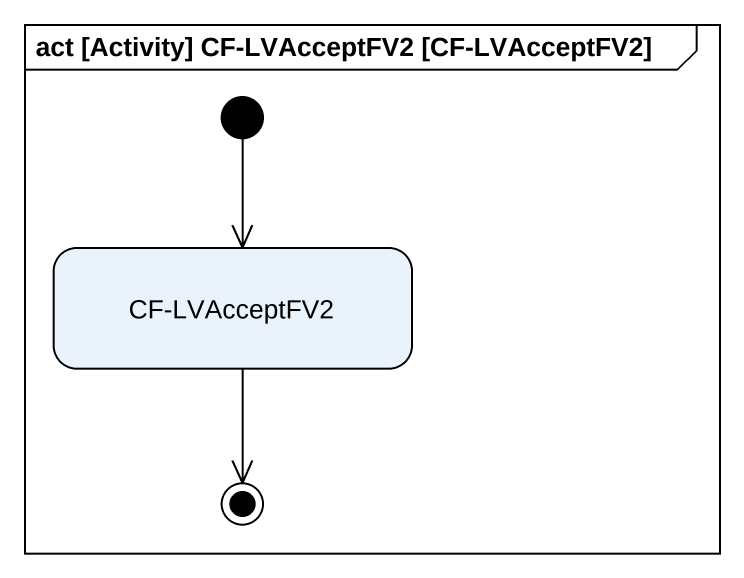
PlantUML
@startuml
mainframe act [Activity] CF-LVAcceptFV2 [CF-LVAcceptFV2]
hide empty description
state "CF-LVAcceptFV2" as CF_LVAcceptFV2
[*] --> CF_LVAcceptFV2
CF_LVAcceptFV2 --> [*]
@enduml
